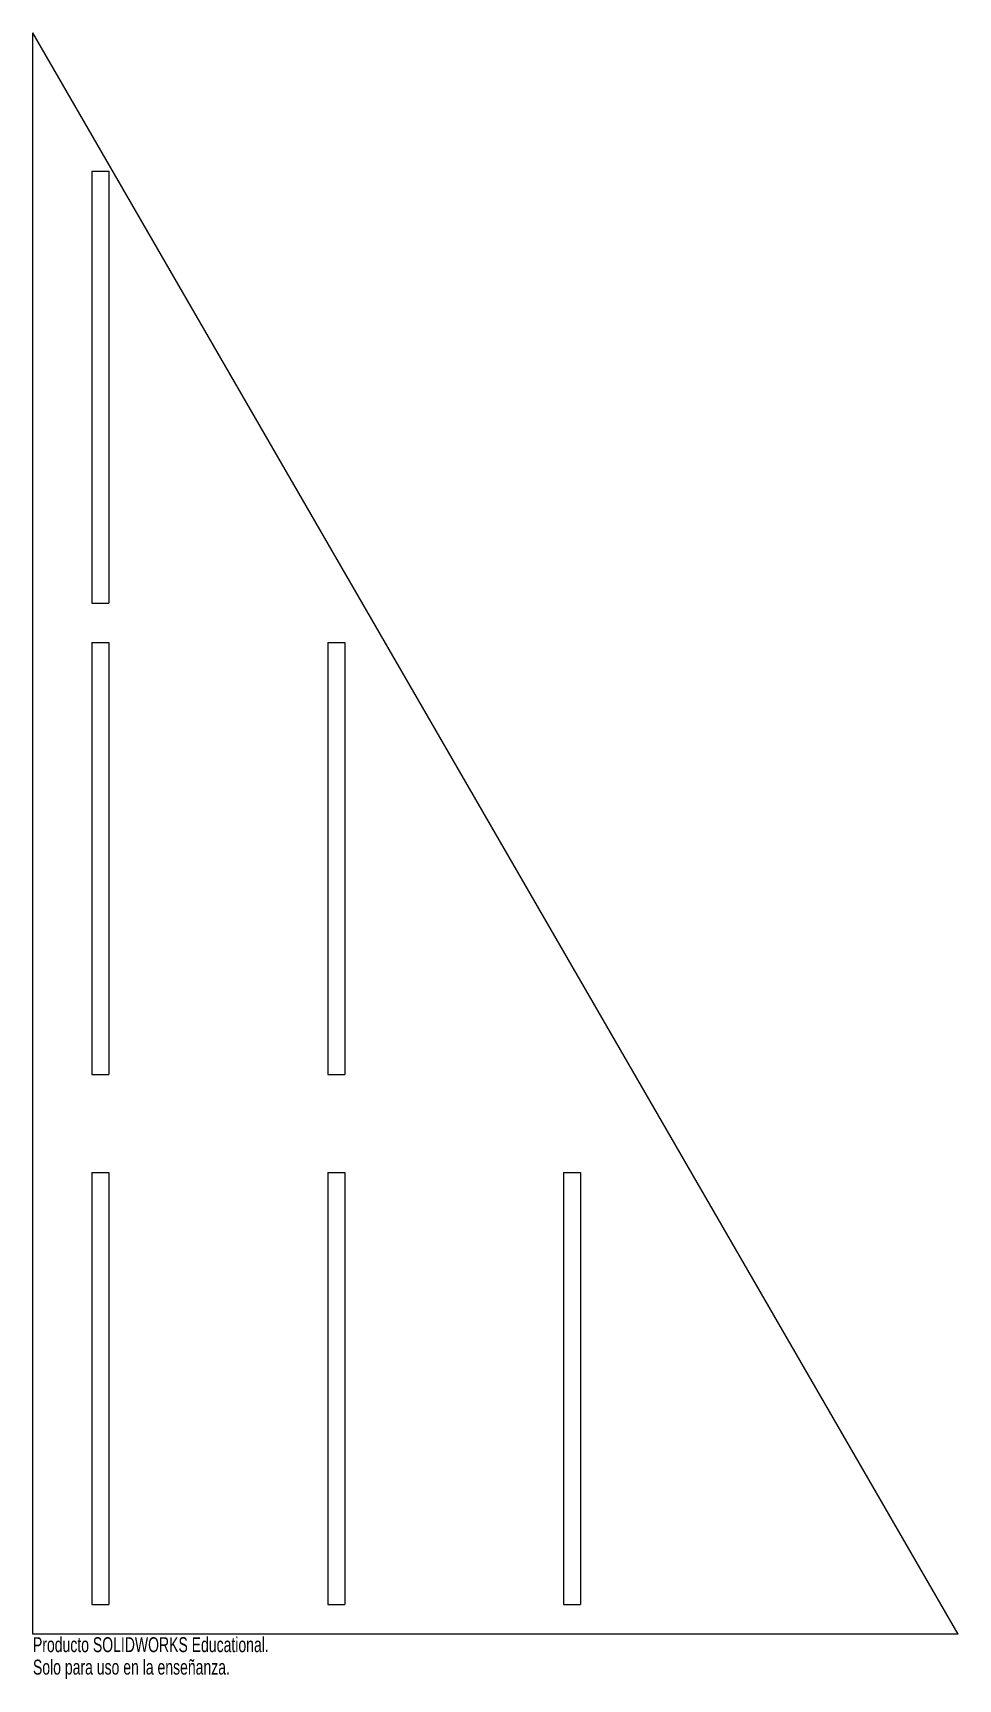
# Model space of a CAD drawing. Header units: inches. Extents: x 0 to 11.8, y -22.6 to -1.6.
import ezdxf

# ---------------------------------------------------------------- set-up
doc = ezdxf.new("R2010")
doc.units = ezdxf.units.IN
doc.header["$MEASUREMENT"] = 0
doc.styles.add('SLDTEXTSTYLE0', font='TXT', dxfattribs={"width": 0.7})

msp = doc.modelspace()

# ---------------------------------------------------------------- linework, layer by layer
at = {"color": 7, "linetype": 'Continuous', "lineweight": 25}
for p, q in [((11.769, -22), (0, -1.616)), ((0, -22), (0, -1.616)), ((0.75, -3.375), (0.75, -8.875)), ((0.75, -3.375), (0.967, -3.375)), ((0.967, -3.375), (0.967, -8.875)), ((0.75, -8.875), (0.967, -8.875)), ((0.75, -9.375), (0.967, -9.375)), ((0.75, -9.375), (0.75, -14.875)), ((0.967, -9.375), (0.967, -14.875)), ((3.75, -9.375), (3.967, -9.375)), ((3.75, -9.375), (3.75, -14.875)), ((3.967, -9.375), (3.967, -14.875)), ((0.75, -14.875), (0.967, -14.875)), ((3.75, -14.875), (3.967, -14.875)), ((0.75, -16.125), (0.967, -16.125)), ((0.75, -16.125), (0.75, -21.625)), ((0.967, -16.125), (0.967, -21.625)), ((3.75, -16.125), (3.967, -16.125)), ((3.75, -16.125), (3.75, -21.625)), ((3.967, -16.125), (3.967, -21.625)), ((6.75, -16.125), (6.75, -21.625)), ((6.75, -16.125), (6.967, -16.125)), ((6.967, -16.125), (6.967, -21.625)), ((0.75, -21.625), (0.967, -21.625)), ((3.75, -21.625), (3.967, -21.625)), ((6.75, -21.625), (6.967, -21.625)), ((11.769, -22), (0, -22))]:
    msp.add_line(p, q, dxfattribs=at)

# ---------------------------------------------------------------- texts
at = {"color": 7, "linetype": 'Continuous', "char_height": 0.1903, "attachment_point": 1, "style": 'SLDTEXTSTYLE0'}
for s, insert in [('Producto SOLIDWORKS Educational.', (0, -22.04)), ('Solo para uso en la enseñanza.', (0, -22.326))]:
    msp.add_mtext(s, dxfattribs=dict(at, insert=insert))

doc.saveas('drawing.dxf')
